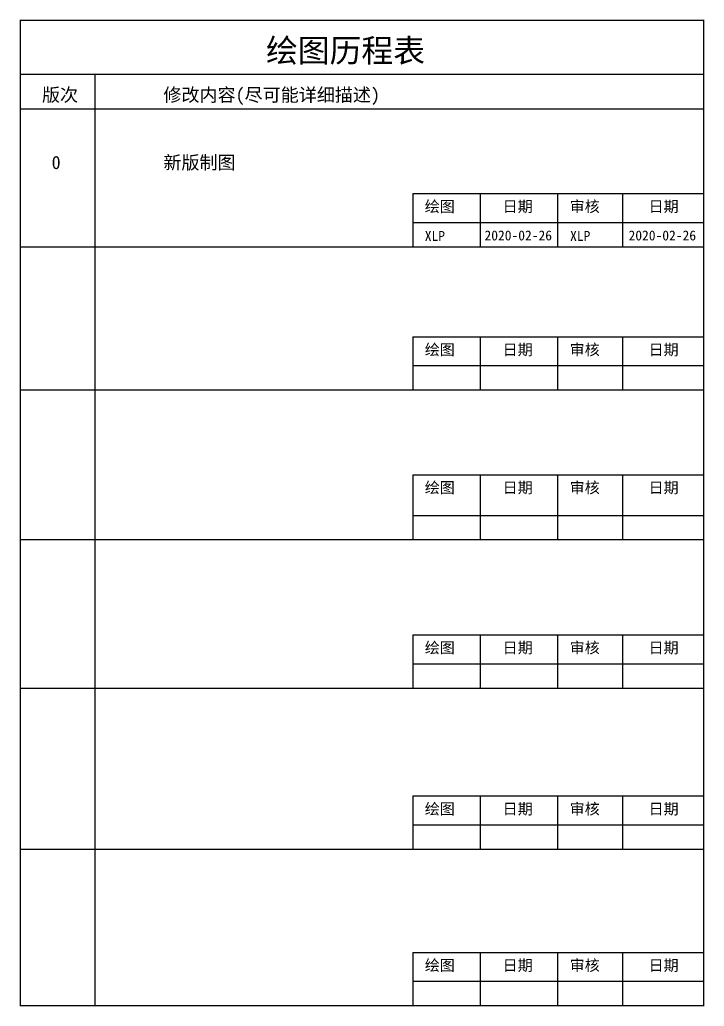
# Model space of a CAD drawing. Header units: inches. Extents: x -1849 to -1456, y -1004 to -896.
# Drawn here: x -1848.7 to -1792.3, y -1003.4 to -922.1 of the extents above; entities that cross this region are included whole.
import ezdxf

# ---------------------------------------------------------------- set-up
doc = ezdxf.new("R2010")
doc.units = ezdxf.units.IN
doc.header["$MEASUREMENT"] = 0
doc.layers.add('SPEC', color=2, linetype='Continuous')
doc.styles.add('汉字', font='')
doc.styles.get('汉字').set_extended_font_data('SimSun')

msp = doc.modelspace()

# ---------------------------------------------------------------- linework, layer by layer
at = {"layer": 'SPEC'}
for p, q in [((-1848.647, -926.636), (-1792.374, -926.636)), ((-1842.531, -926.636), (-1842.531, -1003.371)), ((-1848.647, -929.478), (-1792.374, -929.478)), ((-1816.329, -936.463), (-1792.374, -936.463)), ((-1816.329, -936.463), (-1816.329, -940.846)), ((-1810.779, -936.463), (-1810.779, -940.846)), ((-1804.394, -936.463), (-1804.394, -940.846)), ((-1799.057, -936.463), (-1799.057, -940.846)), ((-1816.329, -938.847), (-1792.374, -938.847)), ((-1848.647, -940.846), (-1792.374, -940.846)), ((-1816.329, -948.261), (-1792.374, -948.261)), ((-1816.329, -948.261), (-1816.329, -952.644)), ((-1810.779, -948.261), (-1810.779, -952.644)), ((-1804.394, -948.261), (-1804.394, -952.644)), ((-1799.057, -948.261), (-1799.057, -952.644)), ((-1816.329, -950.645), (-1792.374, -950.645)), ((-1848.647, -952.644), (-1792.374, -952.644)), ((-1816.329, -959.629), (-1792.374, -959.629)), ((-1816.329, -959.629), (-1816.329, -964.978)), ((-1810.779, -959.629), (-1810.779, -964.978)), ((-1804.394, -959.629), (-1804.394, -964.978)), ((-1799.057, -959.629), (-1799.057, -964.978)), ((-1816.329, -962.979), (-1792.374, -962.979)), ((-1848.647, -964.978), (-1792.374, -964.978)), ((-1816.329, -972.823), (-1792.374, -972.823)), ((-1816.329, -972.823), (-1816.329, -977.206)), ((-1810.779, -972.823), (-1810.779, -977.206)), ((-1804.394, -972.823), (-1804.394, -977.206)), ((-1799.057, -972.823), (-1799.057, -977.206)), ((-1816.329, -975.207), (-1792.374, -975.207)), ((-1848.647, -977.206), (-1792.374, -977.206)), ((-1816.329, -986.101), (-1792.374, -986.101)), ((-1816.329, -986.101), (-1816.329, -990.483)), ((-1810.779, -986.101), (-1810.779, -990.483)), ((-1804.394, -986.101), (-1804.394, -990.483)), ((-1799.057, -986.101), (-1799.057, -990.483)), ((-1816.329, -988.484), (-1792.374, -988.484)), ((-1848.647, -990.483), (-1792.374, -990.483)), ((-1816.329, -998.989), (-1792.374, -998.989)), ((-1816.329, -998.989), (-1816.329, -1003.371)), ((-1810.779, -998.989), (-1810.779, -1003.371)), ((-1804.394, -998.989), (-1804.394, -1003.371)), ((-1799.057, -998.989), (-1799.057, -1003.371)), ((-1816.329, -1001.372), (-1792.374, -1001.372)), ((-1848.647, -1003.371), (-1792.374, -1003.371))]:
    msp.add_line(p, q, dxfattribs=at)
at = {"layer": 'SPEC', "const_width": 0.114}
msp.add_lwpolyline([(-1848.647, -922.2), (-1792.374, -922.2), (-1792.374, -1003.371), (-1848.647, -1003.371)], close=True, dxfattribs=at)

# ---------------------------------------------------------------- texts
at = {"layer": 'SPEC', "style": '汉字'}
for s, height, p in [('绘图历程表', 1.9197, (-1828.415, -925.642)), ('版次', 1.0903, (-1846.873, -928.875)), ('修改内容(尽可能详细描述)', 1.09027, (-1836.87, -928.875)), ('0', 1.09, (-1846.076, -934.452)), ('新版制图', 1.0903, (-1836.87, -934.452)), ('绘图', 0.908, (-1815.34, -937.982)), ('日期', 0.908, (-1808.926, -937.982)), ('审核', 0.908, (-1803.405, -937.982)), ('日期', 0.908, (-1796.906, -937.982)), ('XLP', 0.8172, (-1815.34, -940.365)), ('2020-02-26', 0.8172, (-1810.419, -940.325)), ('XLP', 0.8172, (-1803.369, -940.365)), ('2020-02-26', 0.8172, (-1798.553, -940.325)), ('绘图', 0.908, (-1815.34, -949.779)), ('日期', 0.908, (-1808.926, -949.779)), ('审核', 0.908, (-1803.405, -949.779)), ('日期', 0.908, (-1796.906, -949.779)), ('绘图', 0.908, (-1815.34, -961.147)), ('日期', 0.908, (-1808.926, -961.147)), ('审核', 0.908, (-1803.405, -961.147)), ('日期', 0.908, (-1796.906, -961.147)), ('绘图', 0.908, (-1815.34, -974.341)), ('日期', 0.908, (-1808.926, -974.341)), ('审核', 0.908, (-1803.405, -974.341)), ('日期', 0.908, (-1796.906, -974.341)), ('绘图', 0.908, (-1815.34, -987.619)), ('日期', 0.908, (-1808.926, -987.619)), ('审核', 0.908, (-1803.405, -987.619)), ('日期', 0.908, (-1796.906, -987.619)), ('绘图', 0.908, (-1815.34, -1000.507)), ('日期', 0.908, (-1808.926, -1000.507)), ('审核', 0.908, (-1803.405, -1000.507)), ('日期', 0.908, (-1796.906, -1000.507))]:
    msp.add_text(s, height=height, dxfattribs=at).set_placement(p)

doc.saveas('drawing.dxf')
